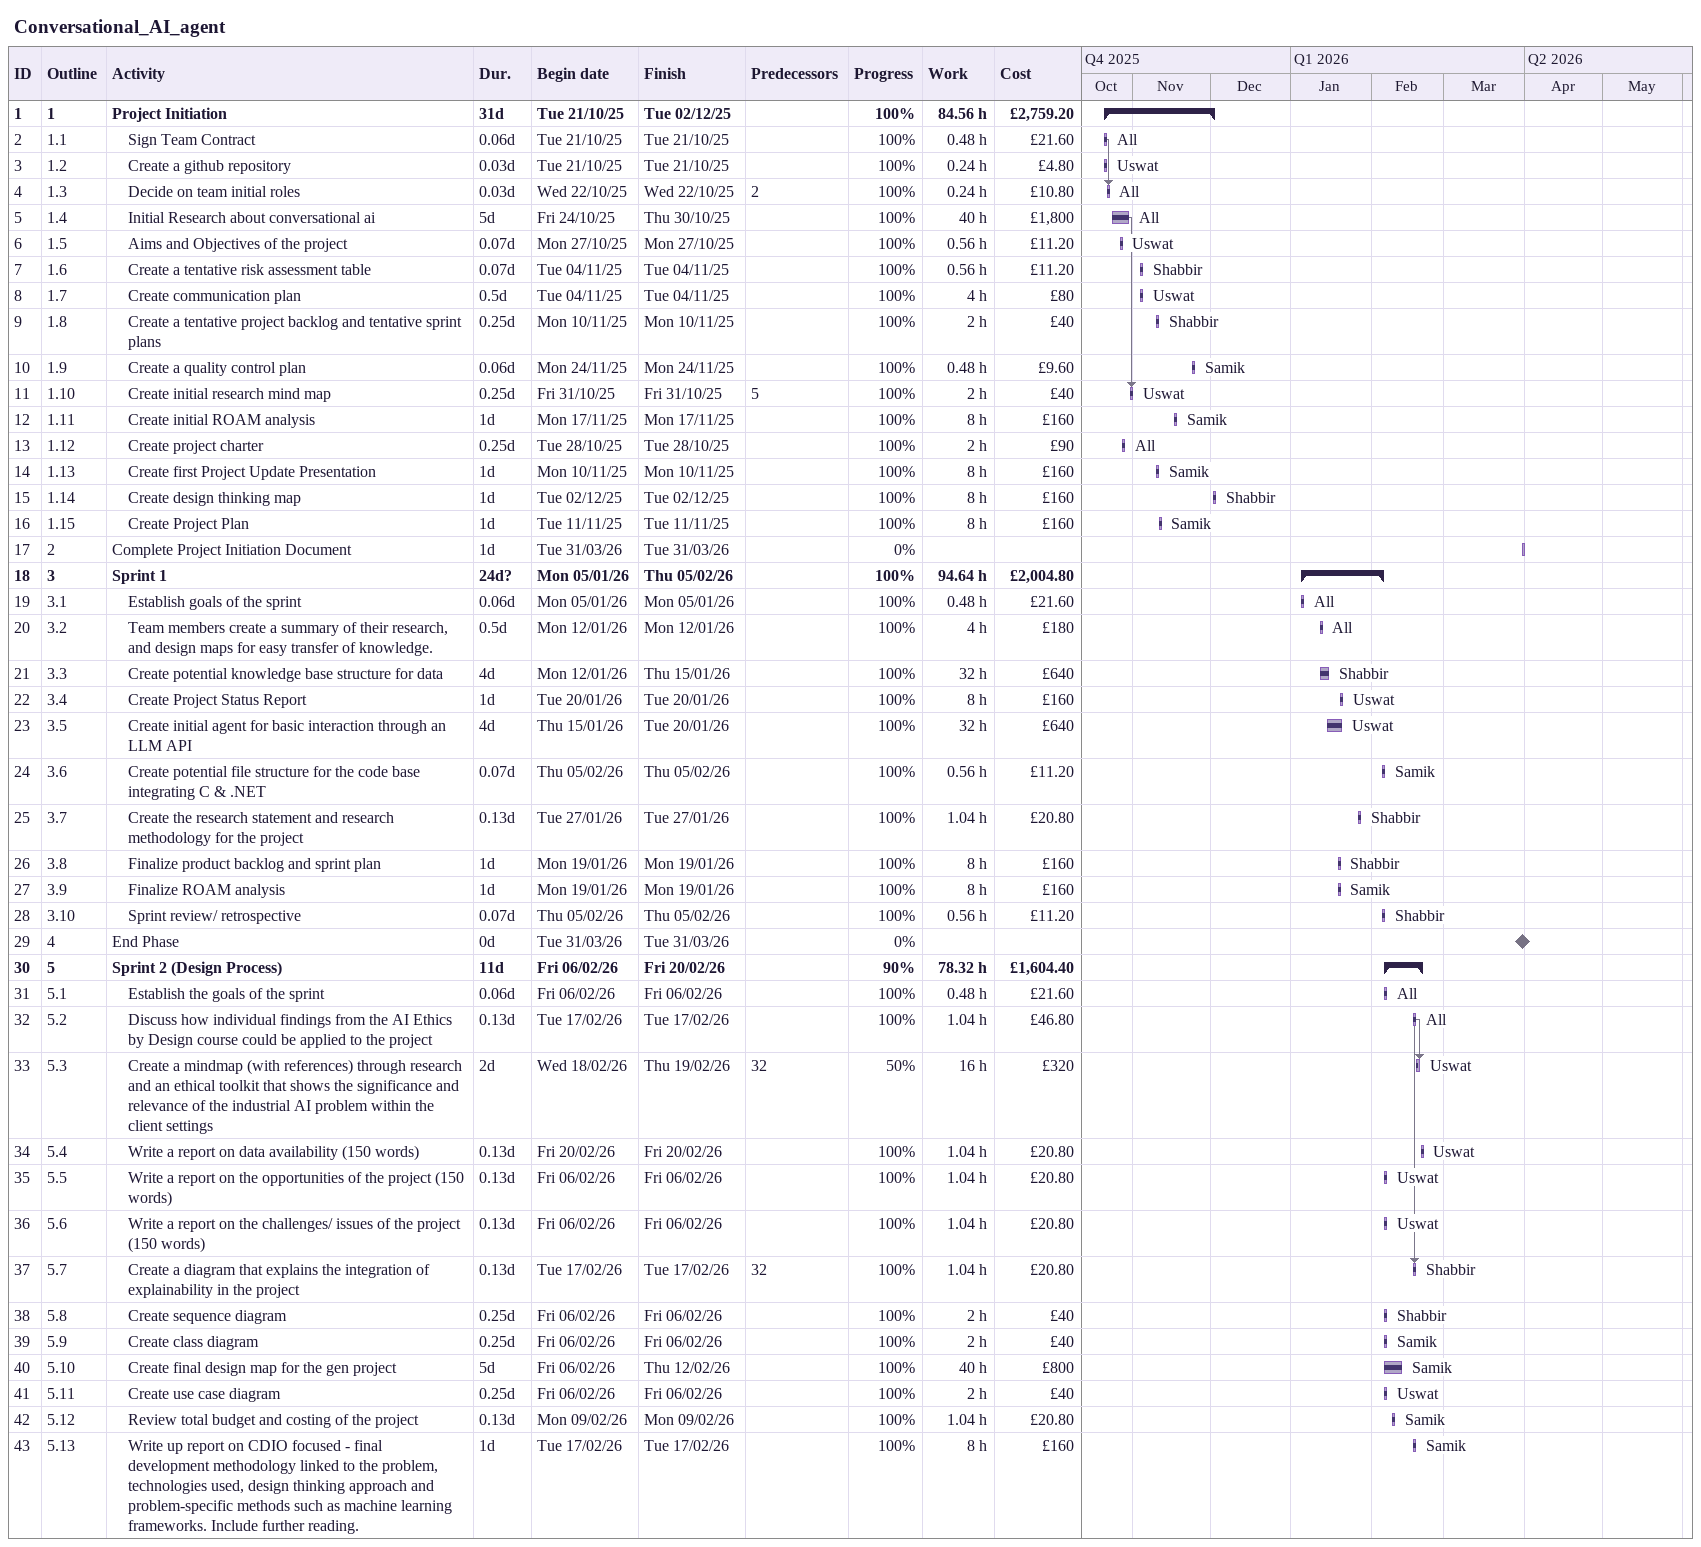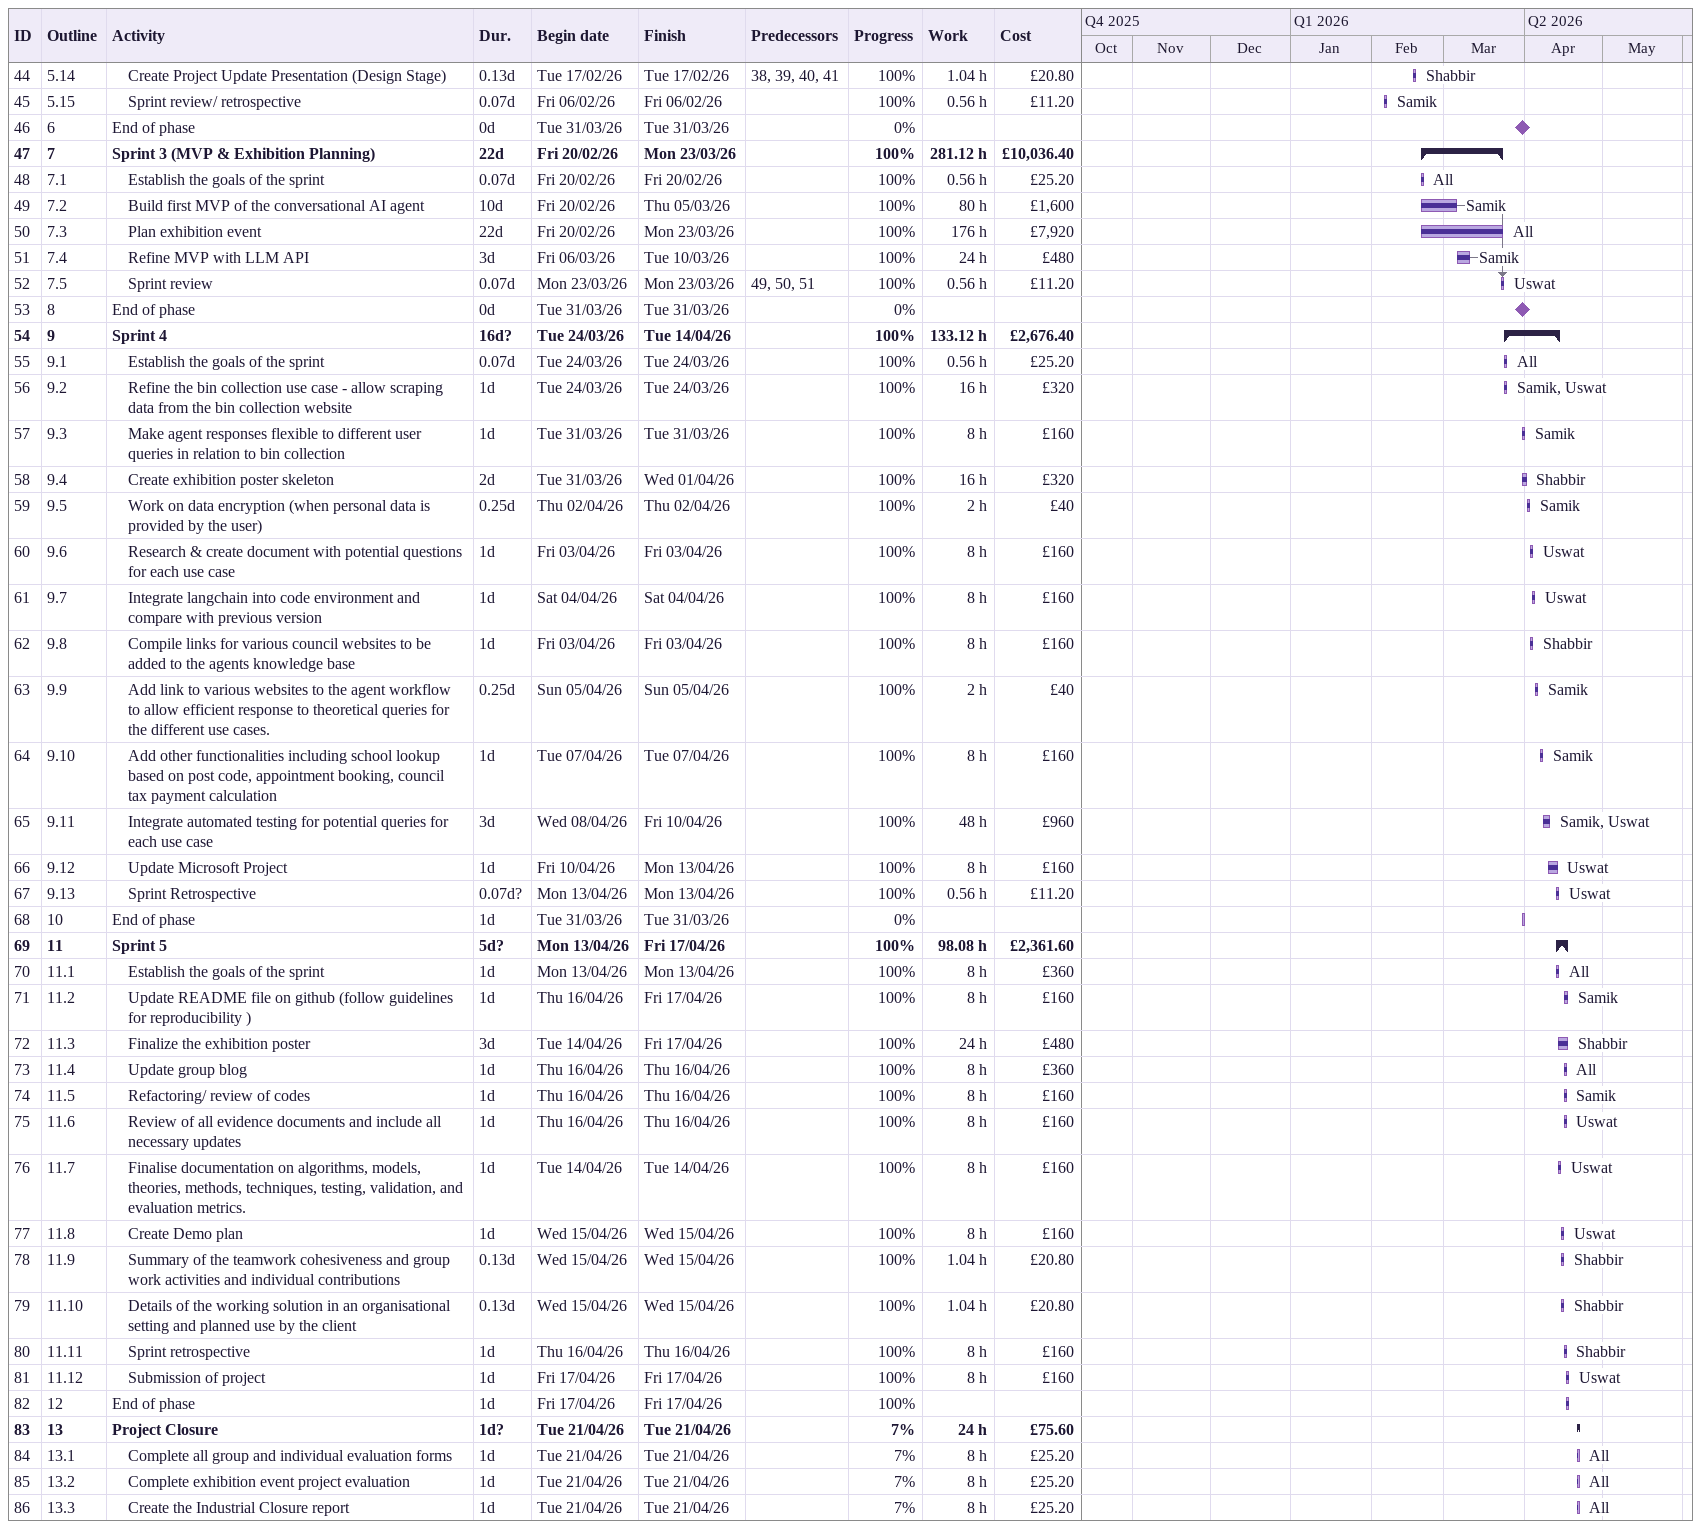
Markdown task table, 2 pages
Conversational_AI_agent

| ID | WBS | Task | Duration | Start | Finish | Predecessors | Resources | % complete | Work (h) | Cost (£) |
|---|---|---|---|---|---|---|---|---|---|---|
| 1 | 1 | **Project Initiation** | 31d | 2025-10-21 | 2025-12-02 |  |  | 100 | 84.56 | 2759.20 |
| 2 | 1.1 | Sign Team Contract | 0.06d | 2025-10-21 | 2025-10-21 |  | All | 100 | 0.48 | 21.60 |
| 3 | 1.2 | Create a github repository | 0.03d | 2025-10-21 | 2025-10-21 |  | Uswat | 100 | 0.24 | 4.80 |
| 4 | 1.3 | Decide on team initial roles | 0.03d | 2025-10-22 | 2025-10-22 | 2 | All | 100 | 0.24 | 10.80 |
| 5 | 1.4 | Initial Research about conversational ai | 5d | 2025-10-24 | 2025-10-30 |  | All | 100 | 40 | 1800 |
| 6 | 1.5 | Aims and Objectives of the project | 0.07d | 2025-10-27 | 2025-10-27 |  | Uswat | 100 | 0.56 | 11.20 |
| 7 | 1.6 | Create a tentative risk assessment table | 0.07d | 2025-11-04 | 2025-11-04 |  | Shabbir | 100 | 0.56 | 11.20 |
| 8 | 1.7 | Create communication plan | 0.5d | 2025-11-04 | 2025-11-04 |  | Uswat | 100 | 4 | 80 |
| 9 | 1.8 | Create a tentative project backlog and tentative sprint plans | 0.25d | 2025-11-10 | 2025-11-10 |  | Shabbir | 100 | 2 | 40 |
| 10 | 1.9 | Create a quality control plan | 0.06d | 2025-11-24 | 2025-11-24 |  | Samik | 100 | 0.48 | 9.60 |
| 11 | 1.10 | Create initial research mind map | 0.25d | 2025-10-31 | 2025-10-31 | 5 | Uswat | 100 | 2 | 40 |
| 12 | 1.11 | Create initial ROAM analysis | 1d | 2025-11-17 | 2025-11-17 |  | Samik | 100 | 8 | 160 |
| 13 | 1.12 | Create project charter | 0.25d | 2025-10-28 | 2025-10-28 |  | All | 100 | 2 | 90 |
| 14 | 1.13 | Create first Project Update Presentation | 1d | 2025-11-10 | 2025-11-10 |  | Samik | 100 | 8 | 160 |
| 15 | 1.14 | Create design thinking map | 1d | 2025-12-02 | 2025-12-02 |  | Shabbir | 100 | 8 | 160 |
| 16 | 1.15 | Create Project Plan | 1d | 2025-11-11 | 2025-11-11 |  | Samik | 100 | 8 | 160 |
| 17 | 2 | Complete Project Initiation Document | 1d | 2026-03-31 | 2026-03-31 |  |  | 0 |  |  |
| 18 | 3 | **Sprint 1** | 24d? | 2026-01-05 | 2026-02-05 |  |  | 100 | 94.64 | 2004.80 |
| 19 | 3.1 | Establish goals of the sprint | 0.06d | 2026-01-05 | 2026-01-05 |  | All | 100 | 0.48 | 21.60 |
| 20 | 3.2 | Team members create a summary of their research, and design maps for easy transfer of knowledge. | 0.5d | 2026-01-12 | 2026-01-12 |  | All | 100 | 4 | 180 |
| 21 | 3.3 | Create potential knowledge base structure for data | 4d | 2026-01-12 | 2026-01-15 |  | Shabbir | 100 | 32 | 640 |
| 22 | 3.4 | Create Project Status Report | 1d | 2026-01-20 | 2026-01-20 |  | Uswat | 100 | 8 | 160 |
| 23 | 3.5 | Create initial agent for basic interaction through an LLM API | 4d | 2026-01-15 | 2026-01-20 |  | Uswat | 100 | 32 | 640 |
| 24 | 3.6 | Create potential file structure for the code base integrating C & .NET | 0.07d | 2026-02-05 | 2026-02-05 |  | Samik | 100 | 0.56 | 11.20 |
| 25 | 3.7 | Create the research statement and research methodology for the project | 0.13d | 2026-01-27 | 2026-01-27 |  | Shabbir | 100 | 1.04 | 20.80 |
| 26 | 3.8 | Finalize product backlog and sprint plan | 1d | 2026-01-19 | 2026-01-19 |  | Shabbir | 100 | 8 | 160 |
| 27 | 3.9 | Finalize ROAM analysis | 1d | 2026-01-19 | 2026-01-19 |  | Samik | 100 | 8 | 160 |
| 28 | 3.10 | Sprint review/ retrospective | 0.07d | 2026-02-05 | 2026-02-05 |  | Shabbir | 100 | 0.56 | 11.20 |
| 29 | 4 | End Phase | 0d | 2026-03-31 | 2026-03-31 |  |  | 0 |  |  |
| 30 | 5 | **Sprint 2 (Design Process)** | 11d | 2026-02-06 | 2026-02-20 |  |  | 90 | 78.32 | 1604.40 |
| 31 | 5.1 | Establish the goals of the sprint | 0.06d | 2026-02-06 | 2026-02-06 |  | All | 100 | 0.48 | 21.60 |
| 32 | 5.2 | Discuss how individual findings from the AI Ethics by Design course could be applied to the project | 0.13d | 2026-02-17 | 2026-02-17 |  | All | 100 | 1.04 | 46.80 |
| 33 | 5.3 | Create a mindmap (with references) through research and an ethical toolkit that shows the significance and relevance of the industrial AI problem within the client settings | 2d | 2026-02-18 | 2026-02-19 | 32 | Uswat | 50 | 16 | 320 |
| 34 | 5.4 | Write a report on data availability (150 words) | 0.13d | 2026-02-20 | 2026-02-20 |  | Uswat | 100 | 1.04 | 20.80 |
| 35 | 5.5 | Write a report on the opportunities of the project (150 words) | 0.13d | 2026-02-06 | 2026-02-06 |  | Uswat | 100 | 1.04 | 20.80 |
| 36 | 5.6 | Write a report on the challenges/ issues of the project (150 words) | 0.13d | 2026-02-06 | 2026-02-06 |  | Uswat | 100 | 1.04 | 20.80 |
| 37 | 5.7 | Create a diagram that explains the integration of explainability in the project | 0.13d | 2026-02-17 | 2026-02-17 | 32 | Shabbir | 100 | 1.04 | 20.80 |
| 38 | 5.8 | Create sequence diagram | 0.25d | 2026-02-06 | 2026-02-06 |  | Shabbir | 100 | 2 | 40 |
| 39 | 5.9 | Create class diagram | 0.25d | 2026-02-06 | 2026-02-06 |  | Samik | 100 | 2 | 40 |
| 40 | 5.10 | Create final design map for the gen project | 5d | 2026-02-06 | 2026-02-12 |  | Samik | 100 | 40 | 800 |
| 41 | 5.11 | Create use case diagram | 0.25d | 2026-02-06 | 2026-02-06 |  | Uswat | 100 | 2 | 40 |
| 42 | 5.12 | Review total budget and costing of the project | 0.13d | 2026-02-09 | 2026-02-09 |  | Samik | 100 | 1.04 | 20.80 |
| 43 | 5.13 | Write up report on CDIO focused - final development methodology linked to the problem, technologies used, design thinking approach and problem-specific methods such as machine learning frameworks. Include further reading. | 1d | 2026-02-17 | 2026-02-17 |  | Samik | 100 | 8 | 160 |
| 44 | 5.14 | Create Project Update Presentation (Design Stage) | 0.13d | 2026-02-17 | 2026-02-17 | 38, 39, 40, 41 | Shabbir | 100 | 1.04 | 20.80 |
| 45 | 5.15 | Sprint review/ retrospective | 0.07d | 2026-02-06 | 2026-02-06 |  | Samik | 100 | 0.56 | 11.20 |
| 46 | 6 | End of phase | 0d | 2026-03-31 | 2026-03-31 |  |  | 0 |  |  |
| 47 | 7 | **Sprint 3 (MVP & Exhibition Planning)** | 22d | 2026-02-20 | 2026-03-23 |  |  | 100 | 281.12 | 10036.40 |
| 48 | 7.1 | Establish the goals of the sprint | 0.07d | 2026-02-20 | 2026-02-20 |  | All | 100 | 0.56 | 25.20 |
| 49 | 7.2 | Build first MVP of the conversational AI agent | 10d | 2026-02-20 | 2026-03-05 |  | Samik | 100 | 80 | 1600 |
| 50 | 7.3 | Plan exhibition event | 22d | 2026-02-20 | 2026-03-23 |  | All | 100 | 176 | 7920 |
| 51 | 7.4 | Refine MVP with LLM API | 3d | 2026-03-06 | 2026-03-10 |  | Samik | 100 | 24 | 480 |
| 52 | 7.5 | Sprint review | 0.07d | 2026-03-23 | 2026-03-23 | 49, 50, 51 | Uswat | 100 | 0.56 | 11.20 |
| 53 | 8 | End of phase | 0d | 2026-03-31 | 2026-03-31 |  |  | 0 |  |  |
| 54 | 9 | **Sprint 4** | 16d? | 2026-03-24 | 2026-04-14 |  |  | 100 | 133.12 | 2676.40 |
| 55 | 9.1 | Establish the goals of the sprint | 0.07d | 2026-03-24 | 2026-03-24 |  | All | 100 | 0.56 | 25.20 |
| 56 | 9.2 | Refine the bin collection use case - allow scraping data from the bin collection website | 1d | 2026-03-24 | 2026-03-24 |  | Samik, Uswat | 100 | 16 | 320 |
| 57 | 9.3 | Make agent responses flexible to different user queries in relation to bin collection | 1d | 2026-03-31 | 2026-03-31 |  | Samik | 100 | 8 | 160 |
| 58 | 9.4 | Create exhibition poster skeleton | 2d | 2026-03-31 | 2026-04-01 |  | Shabbir | 100 | 16 | 320 |
| 59 | 9.5 | Work on data encryption (when personal data is provided by the user) | 0.25d | 2026-04-02 | 2026-04-02 |  | Samik | 100 | 2 | 40 |
| 60 | 9.6 | Research & create document with potential questions for each use case | 1d | 2026-04-03 | 2026-04-03 |  | Uswat | 100 | 8 | 160 |
| 61 | 9.7 | Integrate langchain into code environment and compare with previous version | 1d | 2026-04-04 | 2026-04-04 |  | Uswat | 100 | 8 | 160 |
| 62 | 9.8 | Compile links for various council websites to be added to the agents knowledge base | 1d | 2026-04-03 | 2026-04-03 |  | Shabbir | 100 | 8 | 160 |
| 63 | 9.9 | Add link to various websites to the agent workflow to allow efficient response to theoretical queries for the different use cases. | 0.25d | 2026-04-05 | 2026-04-05 |  | Samik | 100 | 2 | 40 |
| 64 | 9.10 | Add other functionalities including school lookup based on post code, appointment booking, council tax payment calculation | 1d | 2026-04-07 | 2026-04-07 |  | Samik | 100 | 8 | 160 |
| 65 | 9.11 | Integrate automated testing for potential queries for each use case | 3d | 2026-04-08 | 2026-04-10 |  | Samik, Uswat | 100 | 48 | 960 |
| 66 | 9.12 | Update Microsoft Project | 1d | 2026-04-10 | 2026-04-13 |  | Uswat | 100 | 8 | 160 |
| 67 | 9.13 | Sprint Retrospective | 0.07d? | 2026-04-13 | 2026-04-13 |  | Uswat | 100 | 0.56 | 11.20 |
| 68 | 10 | End of phase | 1d | 2026-03-31 | 2026-03-31 |  |  | 0 |  |  |
| 69 | 11 | **Sprint 5** | 5d? | 2026-04-13 | 2026-04-17 |  |  | 100 | 98.08 | 2361.60 |
| 70 | 11.1 | Establish the goals of the sprint | 1d | 2026-04-13 | 2026-04-13 |  | All | 100 | 8 | 360 |
| 71 | 11.2 | Update README file on github (follow guidelines for reproducibility ) | 1d | 2026-04-16 | 2026-04-17 |  | Samik | 100 | 8 | 160 |
| 72 | 11.3 | Finalize the exhibition poster | 3d | 2026-04-14 | 2026-04-17 |  | Shabbir | 100 | 24 | 480 |
| 73 | 11.4 | Update group blog | 1d | 2026-04-16 | 2026-04-16 |  | All | 100 | 8 | 360 |
| 74 | 11.5 | Refactoring/ review of codes | 1d | 2026-04-16 | 2026-04-16 |  | Samik | 100 | 8 | 160 |
| 75 | 11.6 | Review of all evidence documents and include all necessary updates | 1d | 2026-04-16 | 2026-04-16 |  | Uswat | 100 | 8 | 160 |
| 76 | 11.7 | Finalise documentation on algorithms, models, theories, methods, techniques, testing, validation, and evaluation metrics. | 1d | 2026-04-14 | 2026-04-14 |  | Uswat | 100 | 8 | 160 |
| 77 | 11.8 | Create Demo plan | 1d | 2026-04-15 | 2026-04-15 |  | Uswat | 100 | 8 | 160 |
| 78 | 11.9 | Summary of the teamwork cohesiveness and group work activities and individual contributions | 0.13d | 2026-04-15 | 2026-04-15 |  | Shabbir | 100 | 1.04 | 20.80 |
| 79 | 11.10 | Details of the working solution in an organisational setting and planned use by the client | 0.13d | 2026-04-15 | 2026-04-15 |  | Shabbir | 100 | 1.04 | 20.80 |
| 80 | 11.11 | Sprint retrospective | 1d | 2026-04-16 | 2026-04-16 |  | Shabbir | 100 | 8 | 160 |
| 81 | 11.12 | Submission of project | 1d | 2026-04-17 | 2026-04-17 |  | Uswat | 100 | 8 | 160 |
| 82 | 12 | End of phase | 1d | 2026-04-17 | 2026-04-17 |  |  | 100 |  |  |
| 83 | 13 | **Project Closure** | 1d? | 2026-04-21 | 2026-04-21 |  |  | 7 | 24 | 75.60 |
| 84 | 13.1 | Complete all group and individual evaluation forms | 1d | 2026-04-21 | 2026-04-21 |  | All | 7 | 8 | 25.20 |
| 85 | 13.2 | Complete exhibition event project evaluation | 1d | 2026-04-21 | 2026-04-21 |  | All | 7 | 8 | 25.20 |
| 86 | 13.3 | Create the Industrial Closure report | 1d | 2026-04-21 | 2026-04-21 |  | All | 7 | 8 | 25.20 |
